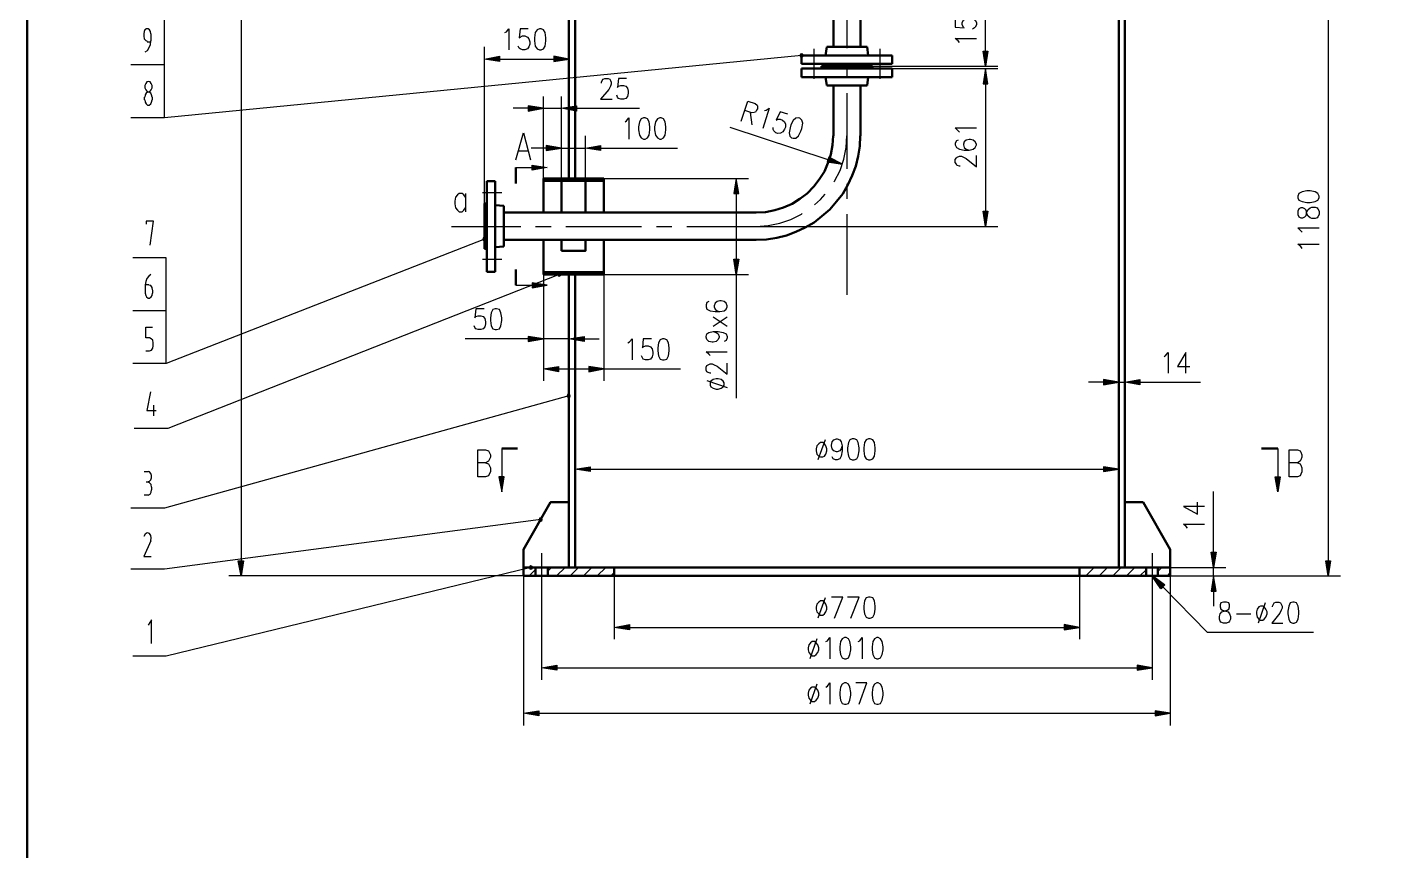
# Model space of a CAD drawing. Header units: millimetres. Extents: x -892 to 4698, y -3687 to 4524.
# Drawn here: x -892 to 1353, y -1884 to -521 of the extents above; entities that cross this region are included whole.
import ezdxf

# ---------------------------------------------------------------- set-up
doc = ezdxf.new("R2010")
doc.units = ezdxf.units.MM
doc.layers.add('1', color=7, linetype='Continuous')

msp = doc.modelspace()

# ---------------------------------------------------------------- hatches: boundary and pattern name
h = msp.add_hatch(color=0)
h.dxf.hatch_style = 2
h.paths.add_polyline_path([(690.1, -560.8), (697.9, -560.8), (694, -585.6)])
h = msp.add_hatch(color=0)
h.dxf.hatch_style = 2
h.paths.add_polyline_path([(-110.2, -569.3), (-110.2, -577.8), (-135, -573.9)])
h = msp.add_hatch(color=0)
h.dxf.hatch_style = 2
h.paths.add_polyline_path([(-20.3, -569.3), (-20.3, -577.8), (4.5, -573.9)])
h = msp.add_hatch(color=0)
h.dxf.hatch_style = 2
h.paths.add_polyline_path([(690.1, -614.9), (697.9, -614.9), (694, -589.5)])
h = msp.add_hatch(color=0)
h.dxf.hatch_style = 2
h.paths.add_polyline_path([(-62.6, -651.4), (-62.6, -659.9), (-37.2, -655.3)])
h = msp.add_hatch(color=0)
h.dxf.hatch_style = 2
h.paths.add_polyline_path([(17.5, -651.4), (17.5, -659.9), (-7.3, -655.3)])
h = msp.add_hatch(color=0)
h.dxf.hatch_style = 2
h.paths.add_polyline_path([(-32.7, -717.2), (-32.7, -725.1), (-7.3, -721.1)])
h = msp.add_hatch(color=0)
h.dxf.hatch_style = 2
h.paths.add_polyline_path([(57.3, -717.2), (57.3, -725.1), (32.5, -721.1)])
h = msp.add_hatch(color=0)
h.dxf.hatch_style = 2
h.paths.add_polyline_path([(434.6, -736.1), (432, -744), (457.4, -747.9)])
h = msp.add_hatch(color=0)
h.dxf.hatch_style = 2
h.paths.add_polyline_path([(-56.1, -757.6), (-56.1, -749.2), (-31.4, -753.1)])
h = msp.add_hatch(color=0)
h.dxf.hatch_style = 2
h.paths.add_polyline_path([(277.5, -796.1), (286, -796.1), (281.5, -771.3)])
h = msp.add_hatch(color=0)
h.dxf.hatch_style = 2
h.paths.add_polyline_path([(690.1, -825.4), (697.9, -825.4), (694, -850.8)])
h = msp.add_hatch(color=0)
h.dxf.hatch_style = 2
h.paths.add_polyline_path([(-135, -853.4), (-136.9, -852.1), (-136.9, -849.5), (-135, -848.2), (-132.4, -849.5), (-132.4, -852.1)])
h = msp.add_hatch(color=0)
h.dxf.hatch_style = 2
h.paths.add_polyline_path([(277.5, -904.9), (286, -904.9), (281.5, -930.3)])
h = msp.add_hatch(color=0)
h.dxf.hatch_style = 2
h.paths.add_polyline_path([(-56.1, -944), (-56.1, -952.5), (-31.4, -947.9)])
h = msp.add_hatch(color=0)
h.dxf.hatch_style = 2
h.paths.add_polyline_path([(-62.6, -1032.7), (-62.6, -1041.1), (-37.2, -1036.6)])
h = msp.add_hatch(color=0)
h.dxf.hatch_style = 2
h.paths.add_polyline_path([(29.9, -1032.7), (29.9, -1041.1), (4.5, -1036.6)])
h = msp.add_hatch(color=0)
h.dxf.hatch_style = 2
h.paths.add_polyline_path([(-12.5, -1082.8), (-12.5, -1091.3), (-37.2, -1086.7)])
h = msp.add_hatch(color=0)
h.dxf.hatch_style = 2
h.paths.add_polyline_path([(37.7, -1082.8), (37.7, -1091.3), (62.5, -1086.7)])
h = msp.add_hatch(color=0)
h.dxf.hatch_style = 2
h.paths.add_polyline_path([(889.5, -1104.3), (889.5, -1112.8), (914.9, -1108.3)])
h = msp.add_hatch(color=0)
h.dxf.hatch_style = 2
h.paths.add_polyline_path([(949.4, -1104.3), (949.4, -1112.8), (924.7, -1108.3)])
h = msp.add_hatch(color=0)
h.dxf.hatch_style = 2
h.paths.add_polyline_path([(39.7, -1248.4), (39.7, -1256.2), (14.9, -1252.3)])
h = msp.add_hatch(color=0)
h.dxf.hatch_style = 2
h.paths.add_polyline_path([(889.5, -1248.4), (889.5, -1256.2), (914.9, -1252.3)])
h = msp.add_hatch(color=0)
h.dxf.hatch_style = 2
h.paths.add_polyline_path([(-102.4, -1265.3), (-110.9, -1265.3), (-106.3, -1290.1)])
h = msp.add_hatch(color=0)
h.dxf.hatch_style = 2
h.paths.add_polyline_path([(1173.6, -1265.3), (1181.5, -1265.3), (1177.5, -1290.1)])
h = msp.add_hatch(color=0)
h.dxf.hatch_style = 2
h.paths.add_polyline_path([(1067.4, -1389.8), (1075.9, -1389.8), (1071.3, -1415.2)])
h = msp.add_hatch(color=0)
h.dxf.hatch_style = 2
h.paths.add_polyline_path([(-542.3, -1404.1), (-533.8, -1404.1), (-537.7, -1428.9)])
h = msp.add_hatch(color=0)
h.dxf.hatch_style = 2
h.paths.add_polyline_path([(1257, -1404.1), (1264.9, -1404.1), (1261, -1428.9)])
h = msp.add_hatch(color=0)
h.dxf.hatch_style = 2
h.paths.add_polyline_path([(984, -1449.7), (969.6, -1428.9), (989.9, -1443.9)])
h = msp.add_hatch(color=0)
h.dxf.hatch_style = 2
h.paths.add_polyline_path([(1067.4, -1454.3), (1075.9, -1454.3), (1071.3, -1428.9)])
h = msp.add_hatch(color=0)
h.dxf.hatch_style = 2
h.paths.add_polyline_path([(104.8, -1509.7), (104.8, -1518.2), (79.4, -1514.3)])
h = msp.add_hatch(color=0)
h.dxf.hatch_style = 2
h.paths.add_polyline_path([(824.3, -1509.7), (824.3, -1518.2), (849.7, -1514.3)])
h = msp.add_hatch(color=0)
h.dxf.hatch_style = 2
h.paths.add_polyline_path([(-15.1, -1576.8), (-15.1, -1585.3), (-40.5, -1581.4)])
h = msp.add_hatch(color=0)
h.dxf.hatch_style = 2
h.paths.add_polyline_path([(944.9, -1576.8), (944.9, -1585.3), (969.6, -1581.4)])
h = msp.add_hatch(color=0)
h.dxf.hatch_style = 2
h.paths.add_polyline_path([(-45.1, -1652.4), (-45.1, -1660.9), (-70.5, -1656.3)])
h = msp.add_hatch(color=0)
h.dxf.hatch_style = 2
h.paths.add_polyline_path([(974.9, -1652.4), (974.9, -1660.9), (999.6, -1656.3)])

# ---------------------------------------------------------------- linework, layer by layer
at = {"layer": '1', "color": 0, "lineweight": 50}
for points in [[(-891.6, -3685.1), (-891.6, 4523.8), (4698, 4523.8), (4698, -3685.1), (-891.6, -3685.1)], [(4.5, -771.3), (4.5, -505.4), (4.5, -250)], [(14.9, -771.3), (14.9, -505.4), (14.9, -250)], [(914.9, -1415.2), (914.9, -771.3), (914.9, -250), (924.7, -250), (924.7, -771.3), (924.7, -1415.2)], [(442.4, -425.3), (442.4, -553.7)], [(487.4, -425.3), (487.4, -553.7)], [(429.4, -568), (431.3, -553.7)], [(498.5, -553.7), (431.3, -553.7)], [(499.8, -568), (498.5, -553.7)], [(539.5, -568), (389.6, -568)], [(389.6, -581.7), (389.6, -568)], [(389.6, -581.7), (539.5, -581.7)], [(427.4, -581.7), (427.4, -585.6)], [(502.4, -581.7), (502.4, -585.6)], [(539.5, -568), (539.5, -581.7)], [(389.6, -589.5), (539.5, -589.5)], [(389.6, -603.8), (389.6, -589.5)], [(539.5, -603.8), (389.6, -603.8)], [(422.9, -585.6), (506.9, -585.6)], [(422.9, -589.5), (422.9, -585.6)], [(429.4, -603.8), (431.3, -617.5)], [(499.8, -603.8), (498.5, -617.5)], [(506.9, -589.5), (506.9, -585.6)], [(539.5, -589.5), (539.5, -603.8)], [(431.3, -617.5), (498.5, -617.5)], [(442.4, -700.9), (442.4, -617.5)], [(487.4, -700.9), (487.4, -617.5)], [(314.7, -828), (330.3, -827.4), (345.3, -824.1), (359.7, -819.5), (374, -813.7), (387, -805.2), (398.8, -796.1), (409.8, -785), (419, -773.3), (427.4, -760.2), (433.3, -745.9), (437.9, -731.6), (441.1, -716.6), (441.8, -700.9)], [(314.7, -873), (331.6, -872.3), (348.6, -869.7), (364.9, -865.8), (380.5, -860), (395.5, -852.8), (410.5, -844.3), (423.5, -833.9), (436.6, -822.8), (447.6, -809.8), (458.1, -796.7), (466.5, -781.8), (473.7, -766.8), (479.6, -751.1), (483.5, -734.8), (486.1, -717.9), (486.7, -700.9)], [(-82.8, -779.8), (-82.8, -753.1)], [(-131.1, -925.8), (-131.1, -775.9)], [(-117.4, -775.9), (-131.1, -775.9)], [(-117.4, -775.9), (-117.4, -925.8)], [(62.5, -771.3), (-37.2, -771.3)], [(-37.2, -771.3), (-37.2, -828)], [(62.5, -775.2), (-37.2, -775.2)], [(-7.3, -775.2), (-7.3, -828)], [(32.5, -775.2), (32.5, -828)], [(62.5, -771.3), (62.5, -828)], [(-135, -813), (-135, -888)], [(-131.1, -813), (-135, -813)], [(-117.4, -815.6), (-103.1, -816.9)], [(-103.1, -816.9), (-103.1, -884.1)], [(314.7, -828), (-103.1, -828)], [(314.7, -873), (-103.1, -873)], [(-37.2, -873), (-37.2, -930.3), (62.5, -930.3)], [(32.5, -873), (32.5, -891.2), (-7.3, -891.2)], [(-7.3, -873), (-7.3, -891.2)], [(62.5, -873), (62.5, -930.3)], [(-131.1, -888), (-135, -888)], [(-117.4, -885.4), (-103.1, -884.1)], [(-131.1, -925.8), (-117.4, -925.8)], [(-82.8, -921.9), (-82.8, -947.9)], [(62.5, -926.4), (-37.2, -926.4)], [(4.5, -1415.2), (4.5, -930.3)], [(14.9, -1415.2), (14.9, -930.3)], [(-80.2, -1218.4), (-106.3, -1218.4)], [(1150.8, -1218.4), (1177.5, -1218.4)], [(-70.5, -1415.2), (-70.5, -1385.2), (-25.5, -1307), (4.5, -1307)], [(999.6, -1415.2), (999.6, -1385.2), (954.7, -1307), (924.7, -1307)], [(999.6, -1428.9), (-70.5, -1428.9), (-70.5, -1415.2), (999.6, -1415.2)], [(-70.5, -1415.2), (4.5, -1415.2)], [(-50.3, -1415.2), (-50.3, -1428.9)], [(-30.1, -1415.2), (-30.1, -1428.9)], [(79.4, -1428.9), (79.4, -1415.2)], [(849.7, -1428.9), (849.7, -1415.2)], [(959.9, -1415.2), (959.9, -1428.9)], [(984, -1449.7), (969.6, -1428.9), (989.9, -1443.9), (984, -1449.7)], [(979.4, -1415.2), (979.4, -1428.9)], [(999.6, -1415.2), (999.6, -1428.9)]]:
    msp.add_lwpolyline(points, dxfattribs=at)
at = {"layer": '1', "color": 0, "lineweight": 25}
for points in [[(-537.7, 4098.2), (-537.7, -1404.1)], [(1261, -274.7), (1261, -1404.1)], [(464.6, -430.5), (464.6, -555.6)], [(694, -560.8), (694, -460.5)], [(-664.2, -583.6), (-664.2, -496.3), (-720.2, -496.3)], [(643.8, -508), (643.8, -521.1), (658.8, -522.4), (657.5, -521.1), (655.5, -517.2), (655.5, -513.3), (657.5, -509.3), (660.7, -506.7), (666, -505.4), (669.2, -505.4), (673.8, -506.7), (677, -509.3), (679, -513.3), (679, -517.2), (677, -521.1), (675.7, -522.4), (672.5, -524.3)], [(-687, -532.1), (-687.6, -528.2), (-688.9, -525.6), (-691.5, -523.7), (-694.1, -523.7), (-696.8, -525.6), (-698.1, -528.2), (-698.7, -532.1)], [(-698.7, -532.1), (-698.7, -536.1)], [(-698.7, -536.1), (-698.1, -540.6), (-695.4, -543.2), (-692.8, -544.5)], [(-686.3, -543.9), (-686.3, -532.1)], [(-101.1, -530.2), (-98.5, -528.9), (-94.6, -523.7), (-94.6, -558.9)], [(-62.6, -523.7), (-75.7, -523.7), (-77.6, -538.7), (-75.7, -537.4), (-71.8, -535.4), (-67.9, -535.4), (-64, -537.4), (-61.3, -540.6), (-60, -545.2), (-60, -549.1), (-61.3, -553.7), (-64, -556.9), (-67.9, -558.9), (-71.8, -558.9), (-75.7, -556.9), (-77.6, -555.6), (-78.9, -552.4)], [(-43.7, -523.7), (-47.7, -525.6), (-50.9, -530.2), (-52.2, -538.7), (-52.2, -543.9), (-50.9, -552.4), (-47.7, -556.9), (-43.7, -558.9), (-41.1, -558.9), (-37.2, -556.9), (-34.6, -552.4), (-33.3, -543.9), (-33.3, -538.7), (-34.6, -530.2), (-37.2, -525.6), (-41.1, -523.7), (-43.7, -523.7)], [(-696.1, -562.1), (-692.2, -559.5), (-689.6, -555), (-687.6, -549.7), (-687, -543.9)], [(-692.8, -545.2), (-686.3, -545.2)], [(-135, -813), (-135, -553.7)], [(4.5, -752.4), (4.5, -553.7)], [(409.8, -556.9), (409.8, -606.4)], [(520, -606.4), (520, -556.9)], [(651, -546.5), (649, -543.9), (643.8, -540), (679, -540)], [(690.1, -560.8), (697.9, -560.8), (694, -585.6), (690.1, -560.8)], [(389.6, -568), (-664.2, -671), (-720.2, -671)], [(-664.2, -671), (-664.2, -583.6), (-720.2, -583.6)], [(-110.2, -569.3), (-110.2, -577.8), (-135, -573.9), (-110.2, -569.3)], [(-110.2, -573.9), (-20.3, -573.9)], [(-20.3, -569.3), (-20.3, -577.8), (4.5, -573.9), (-20.3, -569.3)], [(389.6, -565.4), (387.7, -566), (387, -568), (387.7, -569.9), (389.6, -570.6), (391.6, -569.9), (392.2, -568), (391.6, -566), (389.6, -565.4)], [(389.6, -566.7), (388.3, -567.3), (389, -569.3), (390.3, -569.3), (390.9, -567.3), (389.6, -566.7)], [(464.6, -580.4), (464.6, -605.1)], [(58.6, -613.6), (58.6, -612.3), (59.9, -609.1), (61.2, -607.1), (64.4, -605.8), (69.6, -605.8), (72.3, -607.1), (73.6, -609.1), (74.9, -612.3), (74.9, -615.6), (73.6, -618.8), (71, -624), (57.3, -640.3), (76.2, -640.3)], [(100.3, -605.8), (86.6, -605.8), (85.3, -620.8), (86.6, -618.8), (90.5, -617.5), (95.1, -617.5), (99, -618.8), (101.6, -622.1), (102.9, -627.3), (102.9, -630.6), (101.6, -635.8), (99, -639), (95.1, -640.3), (90.5, -640.3), (86.6, -639), (85.3, -637.1), (84, -633.8)], [(502.4, -585.6), (714.2, -585.6)], [(539.5, -589.5), (714.2, -589.5)], [(690.1, -614.9), (697.9, -614.9), (694, -589.5), (690.1, -614.9)], [(-690.9, -611), (-693.5, -611.7), (-695.4, -614.3), (-696.8, -617.5), (-696.8, -621.4), (-695.4, -624.7), (-693.5, -627.3), (-690.9, -627.9), (-688.3, -627.3), (-686.3, -624.7), (-685, -621.4), (-685, -617.5), (-686.3, -614.3), (-688.3, -611.7), (-690.9, -611)], [(694, -614.9), (694, -825.4)], [(-697.4, -641.6), (-697.4, -637.1)], [(-685, -637.1), (-685.7, -633.2), (-687, -630.6), (-689.6, -628.6), (-692.2, -628.6), (-694.8, -630.6), (-696.1, -633.2), (-696.8, -637.1)], [(-696.8, -641.6), (-696.1, -645.5), (-694.8, -648.2), (-692.2, -650.1), (-689.6, -650.1), (-687, -648.2), (-685.7, -645.5), (-685, -641.6)], [(-685, -637.1), (-685, -641.6)], [(-37.2, -775.2), (-37.2, -635.8)], [(-7.3, -775.2), (-7.3, -635.8)], [(289.9, -676.8), (301, -643.6), (312.7, -647.5), (316, -650.1), (316.6, -652.1), (316.6, -656), (315.3, -658.6), (313.4, -661.8), (311.4, -662.5), (307.5, -663.1), (295.8, -659.2)], [(464.6, -630.6), (464.6, -755.7)], [(-62.6, -655.3), (-87.4, -655.3)], [(-62.6, -651.4), (-62.6, -659.9), (-37.2, -655.3), (-62.6, -651.4)], [(-37.2, -655.3), (-7.3, -655.3)], [(17.5, -651.4), (17.5, -659.9), (-7.3, -655.3), (17.5, -651.4)], [(17.5, -655.3), (121.8, -655.3)], [(97.7, -677.5), (100.3, -676.2), (104.2, -671), (104.2, -706.2)], [(128.3, -671), (124.4, -672.9), (121.8, -677.5), (119.8, -686), (119.8, -691.2), (121.8, -699.6), (124.4, -704.2), (128.3, -706.2), (130.9, -706.2), (134.8, -704.2), (137.4, -699.6), (138.7, -691.2), (138.7, -686), (137.4, -677.5), (134.8, -672.9), (130.9, -671), (128.3, -671)], [(155, -671), (151.1, -672.9), (147.9, -677.5), (146.5, -686), (146.5, -691.2), (147.9, -699.6), (151.1, -704.2), (155, -706.2), (157.6, -706.2), (161.5, -704.2), (164.1, -699.6), (165.4, -691.2), (165.4, -686), (164.1, -677.5), (161.5, -672.9), (157.6, -671), (155, -671)], [(304.9, -662.5), (307.5, -682.7)], [(328.4, -659.2), (331, -658.6), (336.2, -655.3), (325.8, -688.6)], [(366.8, -665.1), (354.4, -661.2), (347.9, -674.9), (349.9, -673.6), (354.4, -673.6), (358.4, -674.9), (361.6, -677.5), (362.9, -681.4), (362.9, -686.6), (361.6, -689.9), (359, -694.4), (355.1, -696.4), (350.5, -697), (347.3, -695.7), (344, -692.5), (342.7, -690.5), (342.7, -687.3)], [(384.4, -671), (380.5, -671.6), (375.9, -675.5), (372, -682.7), (370.7, -687.9), (369.4, -695.7), (370.1, -701.6), (373.3, -704.2), (375.9, -704.9), (380.5, -704.9), (384.4, -700.9), (388.3, -693.1), (390.3, -688.6), (391.6, -680.1), (390.3, -674.9), (387, -671.6), (384.4, -671)], [(-82.8, -740.7), (-70.5, -695.7), (-58.7, -740.7)], [(271, -686.6), (433.3, -740)], [(651, -695.1), (649, -692.5), (643.8, -687.9), (679, -687.9)], [(-32.7, -717.2), (-32.7, -725.1), (-7.3, -721.1), (-32.7, -717.2)], [(-7.3, -802), (-7.3, -700.9)], [(32.5, -802), (32.5, -700.9)], [(57.3, -717.2), (57.3, -725.1), (32.5, -721.1), (57.3, -717.2)], [(443.7, -777.2), (444.4, -775.9), (453.5, -758.3), (459.4, -739.4), (463.3, -720.5), (464.6, -700.9)], [(649, -708.1), (645.8, -709.4), (643.8, -713.3), (643.8, -715.9), (645.8, -720.5), (651, -723.1), (658.8, -724.4), (667.3, -724.4), (673.8, -723.1), (677, -720.5), (679, -715.9), (679, -714.6), (677, -710.7), (673.8, -708.1), (669.2, -706.8), (667.3, -706.8), (662, -708.1), (658.8, -710.7), (657.5, -714.6), (657.5, -715.9), (658.8, -720.5), (662, -723.1), (667.3, -724.4)], [(-78.3, -725.7), (-63.3, -725.7)], [(-32.7, -721.1), (-57.4, -721.1)], [(-7.3, -721.1), (32.5, -721.1)], [(57.3, -721.1), (184.3, -721.1)], [(434.6, -736.1), (432, -744), (457.4, -747.9), (434.6, -736.1)], [(652.3, -751.1), (651, -751.1), (647.1, -749.8), (645.8, -747.9), (643.8, -745.3), (643.8, -740), (645.8, -737.4), (647.1, -736.1), (651, -734.8), (654.2, -734.8), (657.5, -736.1), (662, -738.7), (679, -752.4), (679, -733.5)], [(-82.8, -753.1), (-56.1, -753.1)], [(-56.1, -757.6), (-56.1, -749.2), (-31.4, -753.1), (-56.1, -757.6)], [(62.5, -771.3), (301.7, -771.3)], [(277.5, -796.1), (286, -796.1), (281.5, -771.3), (277.5, -796.1)], [(464.6, -780.4), (464.6, -805.2)], [(-166.3, -802.6), (-168.9, -798.7), (-172.1, -796.1), (-176.7, -796.1), (-179.3, -798.7), (-182.6, -802.6), (-183.9, -809.1), (-183.9, -813.7), (-182.6, -820.2), (-179.3, -824.1), (-176.7, -826.7), (-172.1, -826.7), (-168.9, -824.1), (-166.3, -820.2)], [(-166.3, -796.1), (-166.3, -826.7)], [(-106.3, -795.4), (-138.2, -795.4)], [(281.5, -796.1), (281.5, -904.9)], [(411.1, -815), (420.9, -806.5), (428.7, -797.4)], [(1210.8, -803.3), (1212.7, -807.2), (1217.9, -809.8), (1225.8, -811.1), (1231, -811.1), (1239.5, -809.8), (1244, -807.2), (1246, -803.3), (1246, -800.7), (1244, -796.1), (1239.5, -793.5), (1231, -792.2), (1225.8, -792.2), (1217.9, -793.5), (1212.7, -796.1), (1210.8, -800.7), (1210.8, -803.3)], [(200, -850.8), (314.7, -850.8), (334.2, -849.5), (353.8, -845.6), (372, -839.1), (389.6, -830.6), (390.9, -829.3)], [(690.1, -825.4), (697.9, -825.4), (694, -850.8), (690.1, -825.4)], [(1210.8, -831.3), (1212.7, -835.2), (1216, -836.5), (1219.3, -836.5), (1222.5, -835.2), (1224.5, -832.6), (1225.8, -826.7), (1227.7, -822.8), (1231, -820.2), (1234.2, -818.9), (1239.5, -818.9), (1242.7, -820.2), (1244, -821.5), (1246, -825.4), (1246, -831.3), (1244, -835.2), (1242.7, -836.5), (1239.5, -837.8), (1234.2, -837.8), (1231, -836.5), (1227.7, -833.9), (1225.8, -830), (1224.5, -824.1), (1222.5, -821.5), (1219.3, -820.2), (1216, -820.2), (1212.7, -821.5), (1210.8, -825.4), (1210.8, -831.3)], [(-688.3, -882.1), (-682.4, -842.4), (-694.8, -842.4), (-694.8, -846.9)], [(-189.7, -850.8), (-75, -850.8)], [(-50.3, -850.8), (-24.8, -850.8)], [(-0.1, -850.8), (125, -850.8)], [(149.8, -850.8), (175.2, -850.8)], [(263.9, -850.8), (714.2, -850.8)], [(464.6, -830.6), (464.6, -964.2)], [(-135, -871.7), (-661.6, -1077.6), (-717, -1077.6)], [(-135, -869.1), (-136.9, -869.7), (-137.6, -871.7), (-136.9, -873.6), (-135, -874.3), (-133, -873.6), (-132.4, -871.7), (-133, -869.7), (-135, -869.1)], [(-135, -870.4), (-136.3, -871), (-135.6, -873), (-134.3, -873), (-133.7, -871), (-135, -870.4)], [(914.9, -866.5), (914.9, -1128.5)], [(1217.9, -860.6), (1216, -858), (1210.8, -853.4), (1246, -853.4)], [(1217.9, -887.3), (1216, -884.1), (1210.8, -880.2), (1246, -880.2)], [(-661.6, -990.3), (-661.6, -903), (-717, -903)], [(-106.3, -905.6), (-138.2, -905.6)], [(277.5, -904.9), (286, -904.9), (281.5, -930.3), (277.5, -904.9)], [(-11.2, -930.3), (-659, -1185.2), (-714.3, -1185.2)], [(-687, -930.3), (-690.2, -932.9), (-693.5, -936.9), (-695.4, -942.1), (-696.1, -947.3)], [(-37.2, -930.3), (-37.2, -1056.8)], [(-11.2, -927.7), (-13.1, -928.4), (-13.8, -930.3), (-13.1, -932.3), (-11.2, -932.9), (-9.2, -932.3), (-8.6, -930.3), (-9.2, -928.4), (-11.2, -927.7)], [(-11.2, -929), (-12.5, -929.7), (-11.8, -931.6), (-10.5, -931.6), (-9.9, -929.7), (-11.2, -929)], [(4.5, -942.7), (4.5, -1056.8)], [(62.5, -930.3), (62.5, -1106.3)], [(62.5, -930.3), (301.7, -930.3)], [(281.5, -930.3), (281.5, -1135)], [(-696.1, -947.3), (-696.1, -961)], [(-690.2, -947.3), (-696.1, -947.3)], [(-696.1, -961), (-695.4, -964.9), (-694.1, -967.5), (-691.5, -969.4), (-688.9, -969.4), (-686.3, -967.5), (-685, -964.9), (-684.4, -961)], [(-684.4, -955.8), (-685, -951.8), (-687, -948.6), (-690.2, -947.9)], [(-683.7, -961), (-683.7, -956.4)], [(-82.8, -947.9), (-56.1, -947.9)], [(-56.1, -944), (-56.1, -952.5), (-31.4, -947.9), (-56.1, -944)], [(-135.6, -987), (-149.3, -987), (-150.6, -1002), (-149.3, -1000.1), (-145.4, -998.8), (-140.9, -998.8), (-136.9, -1000.1), (-134.3, -1003.3), (-133, -1008.5), (-133, -1011.8), (-134.3, -1017), (-136.9, -1020.3), (-140.9, -1021.6), (-145.4, -1021.6), (-149.3, -1020.3), (-150.6, -1018.3), (-151.9, -1015.1)], [(-117.4, -987), (-121.3, -988.3), (-123.9, -993.6), (-125.2, -1002), (-125.2, -1006.6), (-123.9, -1015.1), (-121.3, -1020.3), (-117.4, -1021.6), (-114.8, -1021.6), (-110.2, -1020.3), (-107.6, -1015.1), (-106.3, -1006.6), (-106.3, -1002), (-107.6, -993.6), (-110.2, -988.3), (-114.8, -987), (-117.4, -987)], [(236.5, -975.3), (233.2, -976.6), (231.9, -980.5), (231.9, -983.8), (233.2, -987.7), (238.4, -990.3), (246.9, -991.6), (254.7, -991.6), (261.9, -990.3), (265.2, -987.7), (266.5, -983.8), (266.5, -982.5), (265.2, -977.9), (261.9, -975.3), (256.7, -974), (254.7, -974), (250.2, -975.3), (246.9, -977.9), (245, -982.5), (245, -983.8), (246.9, -987.7), (250.2, -990.3), (254.7, -991.6)], [(-661.6, -1077.6), (-661.6, -990.3), (-717, -990.3)], [(-37.2, -1000.1), (-37.2, -1106.3)], [(243.7, -1015.7), (266.5, -1000.7)], [(243.7, -1000.7), (266.5, -1015.7)], [(-688.9, -1035.3), (-695.4, -1035.3), (-695.4, -1017.7), (-684.4, -1017.7)], [(243.7, -1024.8), (248.2, -1026.1), (251.5, -1028.7), (253.4, -1032.7), (253.4, -1034), (251.5, -1037.9), (248.2, -1041.1), (243.7, -1042.4), (241.7, -1042.4), (236.5, -1041.1), (233.2, -1037.9), (231.9, -1034), (231.9, -1032.7), (233.2, -1028.7), (236.5, -1026.1), (243.7, -1024.8), (251.5, -1024.8), (259.9, -1026.1), (265.2, -1028.7), (266.5, -1032.7), (266.5, -1035.3), (265.2, -1039.8), (261.9, -1041.1)], [(-683.1, -1043.7), (-683.7, -1039.2), (-686.3, -1036.6), (-688.9, -1035.3)], [(-688.9, -1056.8), (-685.7, -1055.5), (-683.7, -1052.2), (-683.1, -1048.3)], [(-683.1, -1048.3), (-683.1, -1043.7)], [(-62.6, -1036.6), (-166.9, -1036.6)], [(-62.6, -1032.7), (-62.6, -1041.1), (-37.2, -1036.6), (-62.6, -1032.7)], [(4.5, -1036.6), (-37.2, -1036.6)], [(29.9, -1032.7), (29.9, -1041.1), (4.5, -1036.6), (29.9, -1032.7)], [(29.9, -1036.6), (54.7, -1036.6)], [(102.2, -1043.7), (104.8, -1041.8), (109.4, -1036.6), (109.4, -1071.8)], [(141.3, -1036.6), (127.7, -1036.6), (126.3, -1051.6), (127.7, -1050.3), (131.6, -1048.3), (136.1, -1048.3), (140, -1050.3), (142.6, -1053.5), (143.9, -1058.7), (143.9, -1062), (142.6, -1066.5), (140, -1070.5), (136.1, -1071.8), (131.6, -1071.8), (127.7, -1070.5), (126.3, -1068.5), (125, -1065.2)], [(159.6, -1036.6), (155.7, -1038.5), (153.1, -1043.7), (151.8, -1051.6), (151.8, -1056.8), (153.1, -1065.2), (155.7, -1070.5), (159.6, -1071.8), (162.2, -1071.8), (166.8, -1070.5), (169.4, -1065.2), (170.7, -1056.8), (170.7, -1051.6), (169.4, -1043.7), (166.8, -1038.5), (162.2, -1036.6), (159.6, -1036.6)], [(-695.4, -1056.8), (-688.9, -1056.8)], [(238.4, -1064.6), (236.5, -1062), (231.9, -1058.1), (266.5, -1058.1)], [(239.7, -1093.9), (238.4, -1093.9), (235.2, -1092.6), (233.2, -1091.3), (231.9, -1088.7), (231.9, -1083.5), (233.2, -1080.9), (235.2, -1079.6), (238.4, -1078.3), (241.7, -1078.3), (245, -1079.6), (250.2, -1082.2), (266.5, -1095.2), (266.5, -1077)], [(989.9, -1065.9), (992.5, -1063.9), (996.4, -1059.4), (996.4, -1093.9)], [(1025.7, -1093.9), (1025.7, -1059.4), (1012, -1082.8), (1032.2, -1082.8)], [(-12.5, -1082.8), (-12.5, -1091.3), (-37.2, -1086.7), (-12.5, -1082.8)], [(-12.5, -1086.7), (37.7, -1086.7)], [(37.7, -1082.8), (37.7, -1091.3), (62.5, -1086.7), (37.7, -1082.8)], [(62.5, -1086.7), (189.6, -1086.7)], [(233.2, -1105.6), (266.5, -1117.4)], [(238.4, -1113.5), (239.7, -1116.1), (243.7, -1118.7), (248.2, -1120), (251.5, -1120), (256.7, -1118.7), (259.9, -1116.1), (261.9, -1113.5), (261.9, -1109.6), (259.9, -1107), (256.7, -1104.3), (251.5, -1103), (248.2, -1103), (243.7, -1104.3), (239.7, -1107), (238.4, -1109.6), (238.4, -1113.5)], [(889.5, -1108.3), (864.7, -1108.3)], [(889.5, -1104.3), (889.5, -1112.8), (914.9, -1108.3), (889.5, -1104.3)], [(914.9, -1108.3), (924.7, -1108.3)], [(949.4, -1104.3), (949.4, -1112.8), (924.7, -1108.3), (949.4, -1104.3)], [(924.7, -1108.3), (924.7, -1128.5)], [(949.4, -1108.3), (1049.8, -1108.3)], [(4.5, -1131.1), (-664.2, -1316.8), (-720.2, -1316.8)], [(-687.6, -1124.5), (-693.5, -1155.2), (-677.9, -1155.2)], [(4.5, -1128.5), (2.5, -1129.1), (1.9, -1131.1), (2.5, -1133), (4.5, -1133.7), (6.4, -1133), (7.1, -1131.1), (6.4, -1129.1), (4.5, -1128.5)], [(4.5, -1129.8), (3.2, -1130.4), (3.8, -1132.4), (5.1, -1132.4), (5.8, -1130.4), (4.5, -1129.8)], [(-682.4, -1146.7), (-682.4, -1164.3)], [(420.9, -1208.6), (418.3, -1210.6), (415.1, -1213.8), (413.7, -1219), (413.7, -1222.3), (415.1, -1227.5), (418.3, -1230.8), (420.9, -1232.1), (424.8, -1232.1), (427.4, -1230.8), (430, -1227.5), (431.3, -1222.3), (431.3, -1219), (430, -1213.8), (427.4, -1210.6), (424.8, -1208.6), (420.9, -1208.6)], [(428.7, -1204.1), (416.4, -1237.3)], [(456.8, -1213.8), (455.5, -1219), (452.8, -1222.3), (448.9, -1223.6), (447.6, -1223.6), (443.1, -1222.3), (440.5, -1219), (439.2, -1213.8), (439.2, -1212.5), (440.5, -1207.3), (443.1, -1204.1), (447.6, -1202.1), (448.9, -1202.1), (452.8, -1204.1), (455.5, -1207.3), (456.8, -1213.8), (456.8, -1222.3), (455.5, -1230.8), (452.8, -1235.3), (448.9, -1237.3), (445.7, -1237.3), (441.8, -1235.3), (440.5, -1232.1)], [(473.7, -1202.1), (469.8, -1204.1), (467.2, -1208.6), (465.9, -1217.1), (465.9, -1222.3), (467.2, -1230.8), (469.8, -1235.3), (473.7, -1237.3), (477, -1237.3), (480.9, -1235.3), (483.5, -1230.8), (484.8, -1222.3), (484.8, -1217.1), (483.5, -1208.6), (480.9, -1204.1), (477, -1202.1), (473.7, -1202.1)], [(500.4, -1202.1), (496.5, -1204.1), (493.9, -1208.6), (492.6, -1217.1), (492.6, -1222.3), (493.9, -1230.8), (496.5, -1235.3), (500.4, -1237.3), (503, -1237.3), (507.6, -1235.3), (510.2, -1230.8), (511.5, -1222.3), (511.5, -1217.1), (510.2, -1208.6), (507.6, -1204.1), (503, -1202.1), (500.4, -1202.1)], [(-133, -1241.9), (-128.5, -1243.8), (-127.2, -1245.8), (-125.2, -1250.3), (-125.2, -1256.8), (-127.2, -1260.8), (-128.5, -1263.4), (-133, -1265.3), (-146.1, -1265.3), (-146.1, -1220.3), (-133, -1220.3), (-128.5, -1222.3), (-127.2, -1224.3), (-125.2, -1228.8), (-125.2, -1232.7), (-127.2, -1237.3), (-128.5, -1239.2), (-133, -1241.9), (-146.1, -1241.9)], [(-106.3, -1218.4), (-106.3, -1265.3)], [(14.9, -1281.6), (14.9, -1232.1)], [(914.9, -1281.6), (914.9, -1232.1)], [(1177.5, -1218.4), (1177.5, -1265.3)], [(1210.1, -1241.9), (1214.7, -1243.8), (1216, -1245.8), (1217.3, -1250.3), (1217.3, -1256.8), (1216, -1260.8), (1214.7, -1263.4), (1210.1, -1265.3), (1196.4, -1265.3), (1196.4, -1220.3), (1210.1, -1220.3), (1214.7, -1222.3), (1216, -1224.3), (1217.3, -1228.8), (1217.3, -1232.7), (1216, -1237.3), (1214.7, -1239.2), (1210.1, -1241.9), (1196.4, -1241.9)], [(-698.1, -1256.2), (-691.5, -1256.2)], [(-691.5, -1273.1), (-688.9, -1272.5), (-687, -1269.9), (-685.7, -1266.6), (-685.7, -1262.7), (-687, -1259.4), (-688.9, -1256.8), (-691.5, -1256.2)], [(39.7, -1248.4), (39.7, -1256.2), (14.9, -1252.3), (39.7, -1248.4)], [(39.7, -1252.3), (889.5, -1252.3)], [(889.5, -1248.4), (889.5, -1256.2), (914.9, -1252.3), (889.5, -1248.4)], [(-691.5, -1273.8), (-694.8, -1273.8)], [(-685.7, -1282.3), (-686.3, -1277.7), (-688.9, -1275.1), (-691.5, -1273.8)], [(-102.4, -1265.3), (-110.9, -1265.3), (-106.3, -1290.1), (-102.4, -1265.3)], [(1173.6, -1265.3), (1181.5, -1265.3), (1177.5, -1290.1), (1173.6, -1265.3)], [(-691.5, -1295.3), (-698.1, -1295.3)], [(-691.5, -1295.3), (-688.3, -1294), (-686.3, -1290.7), (-685.7, -1286.8)], [(-685.7, -1282.3), (-685.7, -1286.8)], [(1071.3, -1389.8), (1071.3, -1289.4)], [(1056.3, -1314.2), (1021.8, -1314.2), (1044.6, -1327.2), (1044.6, -1307)], [(-41.8, -1335.7), (-664.2, -1417.8), (-720.2, -1417.8)], [(-41.8, -1333.1), (-43.7, -1333.7), (-44.4, -1335.7), (-43.7, -1337.7), (-41.8, -1338.3), (-39.8, -1337.7), (-39.2, -1335.7), (-39.8, -1333.7), (-41.8, -1333.1)], [(-41.8, -1334.4), (-43.1, -1335), (-42.4, -1337), (-41.1, -1337), (-40.5, -1335), (-41.8, -1334.4)], [(1028.3, -1350), (1026.3, -1347.4), (1021.8, -1343.5), (1056.3, -1343.5)], [(-692.8, -1357.9), (-696.1, -1359.8), (-698.7, -1363.7)], [(-687, -1370.9), (-686.3, -1366.3), (-687, -1362.4), (-688.9, -1359.2), (-692.2, -1357.9)], [(-687, -1370.9), (-698.7, -1397), (-686.3, -1397)], [(-40.5, -1391.7), (-40.5, -1452.4)], [(969.6, -1391.7), (969.6, -1452.4)], [(1067.4, -1389.8), (1075.9, -1389.8), (1071.3, -1415.2), (1067.4, -1389.8)], [(-542.3, -1404.1), (-533.8, -1404.1), (-537.7, -1428.9), (-542.3, -1404.1)], [(-58.1, -1412.6), (-60, -1413.3), (-60.7, -1415.2), (-60, -1417.2), (-58.1, -1417.8), (-56.1, -1417.2), (-55.5, -1415.2), (-56.1, -1413.3), (-58.1, -1412.6)], [(-58.1, -1413.9), (-59.4, -1414.6), (-58.7, -1416.5), (-57.4, -1416.5), (-56.8, -1414.6), (-58.1, -1413.9)], [(1257, -1404.1), (1264.9, -1404.1), (1261, -1428.9), (1257, -1404.1)], [(-58.1, -1415.2), (-661.6, -1561.8), (-717, -1561.8)], [(-30.1, -1428.9), (-557.9, -1428.9)], [(-70.5, -1416.5), (-69.2, -1415.2)], [(-70.5, -1428.9), (-70.5, -1676.5)], [(-60.7, -1428.9), (-50.3, -1418.5)], [(-30.1, -1421.1), (-24.2, -1415.2)], [(-15.7, -1428.9), (-1.4, -1415.2)], [(7.1, -1428.9), (20.8, -1415.2)], [(29.2, -1428.9), (42.9, -1415.2)], [(51.4, -1428.9), (65.7, -1415.2)], [(74.2, -1428.9), (79.4, -1423.7)], [(79.4, -1428.9), (79.4, -1533.8)], [(849.7, -1416.5), (851.7, -1415.2)], [(849.7, -1428.9), (849.7, -1533.8)], [(860.2, -1428.9), (873.8, -1415.2)], [(882.3, -1428.9), (896, -1415.2)], [(904.5, -1428.9), (918.8, -1415.2)], [(927.3, -1428.9), (941, -1415.2)], [(949.4, -1428.9), (959.9, -1419.1)], [(979.4, -1421.7), (985.9, -1415.2)], [(994.4, -1428.9), (999.6, -1423.7)], [(999.6, -1415.2), (1091.5, -1415.2)], [(999.6, -1428.9), (1091.5, -1428.9)], [(999.6, -1428.9), (999.6, -1676.5)], [(1067.4, -1454.3), (1075.9, -1454.3), (1071.3, -1428.9), (1067.4, -1454.3)], [(1071.3, -1428.9), (1071.3, -1415.2)], [(1091.5, -1428.9), (1281.2, -1428.9)], [(-40.5, -1452.4), (-40.5, -1600.9)], [(969.6, -1452.4), (969.6, -1600.9)], [(987.2, -1447.1), (1060.9, -1522.1)], [(1071.3, -1454.3), (1071.3, -1479.1)], [(420.9, -1470.6), (418.3, -1472.6), (415.1, -1475.8), (413.7, -1481), (413.7, -1484.3), (415.1, -1488.8), (418.3, -1492.1), (420.9, -1494.1), (424.8, -1494.1), (427.4, -1492.1), (430, -1488.8), (431.3, -1484.3), (431.3, -1481), (430, -1475.8), (427.4, -1472.6), (424.8, -1470.6), (420.9, -1470.6)], [(428.7, -1465.4), (416.4, -1499.3)], [(444.4, -1499.3), (458.1, -1464.1), (439.2, -1464.1)], [(471.1, -1499.3), (484.8, -1464.1), (465.9, -1464.1)], [(500.4, -1464.1), (496.5, -1465.4), (493.9, -1470.6), (492.6, -1479.1), (492.6, -1484.3), (493.9, -1492.1), (496.5, -1497.3), (500.4, -1499.3), (503, -1499.3), (507.6, -1497.3), (510.2, -1492.1), (511.5, -1484.3), (511.5, -1479.1), (510.2, -1470.6), (507.6, -1465.4), (503, -1464.1), (500.4, -1464.1)], [(1087.6, -1472.6), (1083.7, -1473.9), (1082.4, -1477.1), (1082.4, -1480.4), (1083.7, -1484.3), (1086.3, -1485.6), (1091.5, -1487.5), (1095.4, -1488.8), (1098, -1492.1), (1099.3, -1496), (1099.3, -1500.6), (1098, -1503.8), (1096.7, -1505.8), (1092.8, -1507.1), (1087.6, -1507.1), (1083.7, -1505.8), (1082.4, -1503.8), (1081.1, -1500.6), (1081.1, -1496), (1082.4, -1492.1), (1085, -1488.8), (1088.9, -1487.5), (1094.1, -1485.6), (1096.7, -1484.3), (1098, -1480.4), (1098, -1477.1), (1096.7, -1473.9), (1092.8, -1472.6), (1087.6, -1472.6)], [(1148.9, -1479.1), (1146.3, -1480.4), (1143.7, -1484.3), (1142.3, -1488.8), (1142.3, -1492.1), (1143.7, -1497.3), (1146.3, -1500.6), (1148.9, -1502.5), (1152.8, -1502.5), (1155.4, -1500.6), (1158, -1497.3), (1159.9, -1492.1), (1159.9, -1488.8), (1158, -1484.3), (1155.4, -1480.4), (1152.8, -1479.1), (1148.9, -1479.1)], [(1156.7, -1473.9), (1145, -1507.1)], [(1169.1, -1480.4), (1169.1, -1479.1), (1170.4, -1475.8), (1171.7, -1473.9), (1174.3, -1472.6), (1179.5, -1472.6), (1182.1, -1473.9), (1183.4, -1475.8), (1184.7, -1479.1), (1184.7, -1482.3), (1183.4, -1485.6), (1180.8, -1490.8), (1167.8, -1507.1), (1186, -1507.1)], [(1202.3, -1472.6), (1198.4, -1473.9), (1195.8, -1479.1), (1194.5, -1487.5), (1194.5, -1492.1), (1195.8, -1500.6), (1198.4, -1505.8), (1202.3, -1507.1), (1204.9, -1507.1), (1208.8, -1505.8), (1211.4, -1500.6), (1212.7, -1492.1), (1212.7, -1487.5), (1211.4, -1479.1), (1208.8, -1473.9), (1204.9, -1472.6), (1202.3, -1472.6)], [(-685.7, -1541), (-685.7, -1501.9), (-691.5, -1510.4)], [(1109.1, -1492.1), (1133.2, -1492.1)], [(104.8, -1509.7), (104.8, -1518.2), (79.4, -1514.3), (104.8, -1509.7)], [(104.8, -1514.3), (824.3, -1514.3)], [(824.3, -1509.7), (824.3, -1518.2), (849.7, -1514.3), (824.3, -1509.7)], [(1060.9, -1522.1), (1236.8, -1522.1)], [(407.2, -1537.7), (404.6, -1539.7), (402, -1542.9), (400.7, -1548.2), (400.7, -1551.4), (402, -1556), (404.6, -1559.2), (407.2, -1561.2), (411.1, -1561.2), (413.7, -1559.2), (416.4, -1556), (418.3, -1551.4), (418.3, -1548.2), (416.4, -1542.9), (413.7, -1539.7), (411.1, -1537.7), (407.2, -1537.7)], [(415.1, -1533.2), (403.3, -1566.4)], [(430, -1537.7), (432.6, -1536.4), (436.6, -1531.2), (436.6, -1566.4)], [(460.7, -1531.2), (456.8, -1533.2), (454.2, -1537.7), (452.8, -1546.2), (452.8, -1551.4), (454.2, -1559.2), (456.8, -1564.4), (460.7, -1566.4), (463.3, -1566.4), (467.2, -1564.4), (469.8, -1559.2), (471.1, -1551.4), (471.1, -1546.2), (469.8, -1537.7), (467.2, -1533.2), (463.3, -1531.2), (460.7, -1531.2)], [(483.5, -1537.7), (486.1, -1536.4), (490, -1531.2), (490, -1566.4)], [(514.1, -1531.2), (510.2, -1533.2), (507.6, -1537.7), (506.3, -1546.2), (506.3, -1551.4), (507.6, -1559.2), (510.2, -1564.4), (514.1, -1566.4), (516.7, -1566.4), (520.6, -1564.4), (523.2, -1559.2), (524.5, -1551.4), (524.5, -1546.2), (523.2, -1537.7), (520.6, -1533.2), (516.7, -1531.2), (514.1, -1531.2)], [(-15.1, -1576.8), (-15.1, -1585.3), (-40.5, -1581.4), (-15.1, -1576.8)], [(-15.1, -1581.4), (944.9, -1581.4)], [(944.9, -1576.8), (944.9, -1585.3), (969.6, -1581.4), (944.9, -1576.8)], [(407.2, -1613.3), (404.6, -1614.6), (402, -1617.9), (400.7, -1623.1), (400.7, -1626.4), (402, -1631.6), (404.6, -1634.8), (407.2, -1636.8), (411.1, -1636.8), (413.7, -1634.8), (416.4, -1631.6), (418.3, -1626.4), (418.3, -1623.1), (416.4, -1617.9), (413.7, -1614.6), (411.1, -1613.3), (407.2, -1613.3)], [(415.1, -1608.1), (403.3, -1641.3)], [(430, -1613.3), (432.6, -1611.4), (436.6, -1606.2), (436.6, -1641.3)], [(460.7, -1606.2), (456.8, -1608.1), (454.2, -1613.3), (452.8, -1621.8), (452.8, -1626.4), (454.2, -1634.8), (456.8, -1640), (460.7, -1641.3), (463.3, -1641.3), (467.2, -1640), (469.8, -1634.8), (471.1, -1626.4), (471.1, -1621.8), (469.8, -1613.3), (467.2, -1608.1), (463.3, -1606.2), (460.7, -1606.2)], [(484.8, -1641.3), (497.8, -1606.2), (479.6, -1606.2)], [(514.1, -1606.2), (510.2, -1608.1), (507.6, -1613.3), (506.3, -1621.8), (506.3, -1626.4), (507.6, -1634.8), (510.2, -1640), (514.1, -1641.3), (516.7, -1641.3), (520.6, -1640), (523.2, -1634.8), (524.5, -1626.4), (524.5, -1621.8), (523.2, -1613.3), (520.6, -1608.1), (516.7, -1606.2), (514.1, -1606.2)], [(-45.1, -1652.4), (-45.1, -1660.9), (-70.5, -1656.3), (-45.1, -1652.4)], [(-45.1, -1656.3), (974.9, -1656.3)], [(974.9, -1652.4), (974.9, -1660.9), (999.6, -1656.3), (974.9, -1652.4)]]:
    msp.add_lwpolyline(points, dxfattribs=at)

doc.saveas('drawing.dxf')
